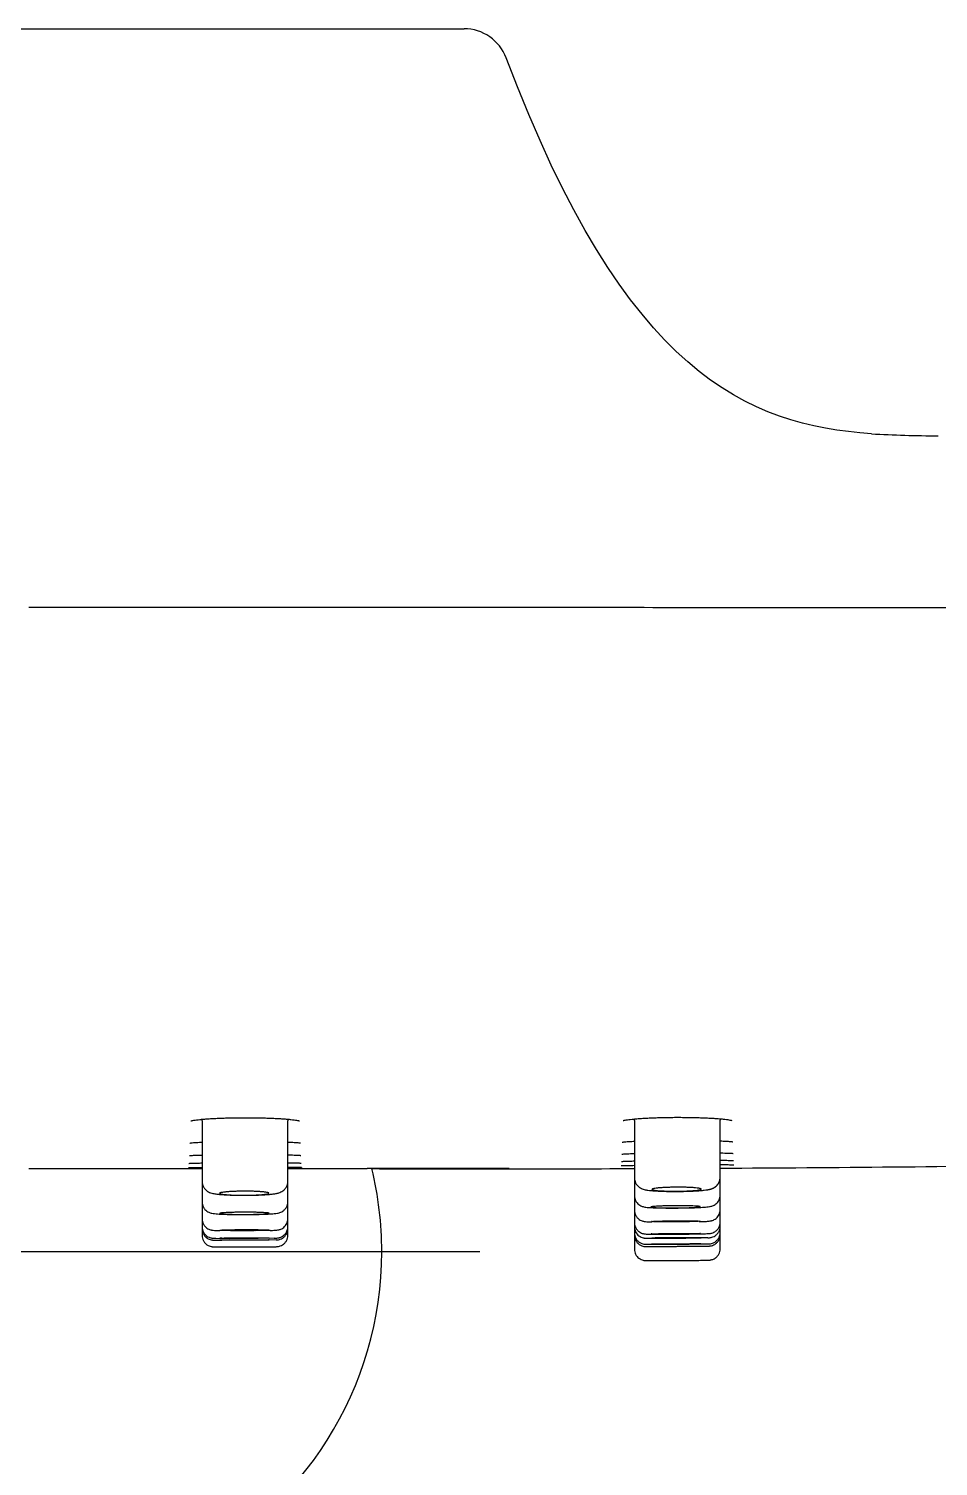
# Model space of a CAD drawing. Header units: millimetres. Extents: x 976 to 9349, y -1578 to 2211.
# Drawn here: x 2932.97 to 2937, y 1003.2 to 1009.57 of the extents above; entities that cross this region are included whole.
import ezdxf

# ---------------------------------------------------------------- set-up
doc = ezdxf.new("R2010")
doc.units = ezdxf.units.MM
doc.layers.add('Wbudowane', color=175, linetype='Continuous')

# ---------------------------------------------------------------- blocks, each defined once
blk = doc.blocks.new('Z$W@#21058')
for p, q in [((12.9952, 165.6915), (14.9252, 165.6915)), ((14.9252, 165.6915), (16.8548, 165.6915)), ((15.6935, 160.8487), (15.6935, 160.5792)), ((16.0733, 160.5797), (16.0733, 160.8487)), ((17.6104, 160.8504), (17.6104, 160.5955)), ((17.9901, 160.5971), (17.9901, 160.8508)), ((14.925, 160.6362), (15.6935, 160.6362)), ((16.0733, 160.6362), (16.4233, 160.6362)), ((16.4232, 160.6362), (16.4237, 160.6362)), ((16.4238, 160.6362), (16.425, 160.6362)), ((17.6104, 160.5955), (17.6104, 160.5168)), ((17.9901, 160.5187), (17.9901, 160.5971)), ((15.6935, 160.5792), (15.6935, 160.4886)), ((16.0733, 160.4893), (16.0733, 160.5797)), ((15.6935, 160.4886), (15.6935, 160.4134)), ((16.0733, 160.4141), (16.0733, 160.4893)), ((17.6104, 160.5168), (17.6104, 160.452)), ((17.9901, 160.4541), (17.9901, 160.5187)), ((15.6935, 160.4134), (15.6935, 160.3779)), ((16.0733, 160.3786), (16.0733, 160.4141)), ((17.6104, 160.452), (17.6104, 160.3966)), ((17.9901, 160.3988), (17.9901, 160.4541)), ((15.6935, 160.3779), (15.6935, 160.3694)), ((15.6935, 160.3694), (15.6935, 160.3694)), ((15.6935, 160.3693), (15.6935, 160.3396)), ((15.9952, 160.3619), (15.9282, 160.3609)), ((16.0733, 160.3701), (16.0733, 160.3786)), ((16.0733, 160.3403), (16.0733, 160.3701)), ((17.6104, 160.3966), (17.6104, 160.3781)), ((17.6104, 160.3781), (17.6104, 160.3508)), ((17.6104, 160.3508), (17.6104, 160.3409)), ((17.6104, 160.3409), (17.6104, 160.2787)), ((17.9901, 160.3799), (17.9901, 160.3988)), ((17.9901, 160.3529), (17.9901, 160.3799)), ((17.9901, 160.3429), (17.9901, 160.3529)), ((17.9901, 160.2805), (17.9901, 160.3429)), ((15.7458, 160.3193), (15.7766, 160.3193)), ((15.7546, 160.3272), (15.817, 160.3267)), ((16.0126, 160.3278), (15.9428, 160.327)), ((16.0213, 160.3199), (15.9564, 160.3194)), ((17.6632, 160.3279), (17.6871, 160.3282)), ((17.9362, 160.3297), (17.8931, 160.33)), ((16.925, 160.2678), (12.925, 160.2678))]:
    blk.add_line(p, q)
for centre, radius, start, end in [((16.8548, 165.4915), 0.2, 20.63795, 90), ((18.952, 168.6656), 4.7791, 266.50926, 270.05984), ((18.1948, 37.5711), 126.3176, 89.654331, 89.654394), ((15.5942, 160.8488), 0.0993, 359.99203, 3.69439), ((16.1726, 160.8487), 0.0993, 176.15939, 180.00579), ((16.1339, 160.8628), 0.0174, 236.90366, 239.61316), ((17.511, 160.8504), 0.0994, 359.99359, 3.57753), ((18.0895, 160.8508), 0.0994, 176.28162, 180.00758), ((18.051, 160.8649), 0.0175, 237.26137, 240.0002), ((14.925, 160.2678), 1.565, 166.38404, 0), ((16.9594, 349.0588), 188.4234, 269.843022, 270.197949), ((14.925, 160.2678), 1.565, 0, 13.61591), ((16.9594, 349.0588), 188.4234, 270.313427, 270.780857)]:
    blk.add_arc(centre, radius, start, end)
for centre, major_axis, ratio in [((17.7942, 160.4026), (0.1076, 0.0008), 0.025351), ((15.8811, 160.3633), (0.1093, 0.0003), 0.025456), ((17.7937, 160.3475), (0.1093, 0.0008), 0.013646), ((15.8814, 160.3281), (0.1093, 0.0003), 0.013586), ((15.8815, 160.3197), (0.1093, 0.0003), 0.006238), ((17.7953, 160.3018), (0.1093, 0.0008), 0.0017)]:
    blk.add_ellipse(centre, major_axis=major_axis, ratio=ratio)
for major_axis, ratio in [((0.1093, 0.0008), 0.006386), ((-0.1093, -0.0007), 0.007367)]:
    blk.add_ellipse((17.7965, 160.329), major_axis=major_axis, ratio=ratio, start_param=0.785351, end_param=3.926944)
blk.add_open_spline([(18.6611, 163.8953), (18.116, 163.9334), (17.5729, 164.1524), (17.042, 165.562)], degree=3)
for points, knots in [([(27.1833, 163.124), (27.1833, 163.124), (27.1831, 163.124), (27.1813, 163.1237), (27.1762, 163.1233), (27.169, 163.1226), (27.1599, 163.1219), (27.1491, 163.1212), (27.1365, 163.1203), (27.1221, 163.1194), (27.1062, 163.1184), (27.0886, 163.1174), (27.0694, 163.1161), (27.0488, 163.1148), (27.0269, 163.1135), (27.0035, 163.112), (26.9788, 163.1105), (26.9528, 163.1089), (26.9255, 163.1074), (26.8968, 163.1057), (26.8668, 163.1041), (26.8356, 163.1024), (26.8031, 163.1008), (26.7693, 163.0991), (26.7343, 163.0975), (26.6982, 163.0959), (26.6608, 163.0943), (26.6222, 163.0929), (26.5824, 163.0915), (26.5413, 163.0903), (26.4988, 163.0892), (26.4549, 163.0882), (26.4095, 163.0874), (26.3624, 163.0868), (26.3136, 163.0862), (26.2629, 163.0859), (26.2101, 163.0857), (26.1551, 163.0857), (26.0978, 163.0858), (26.038, 163.0861), (25.9754, 163.0866), (25.9098, 163.0872), (25.8408, 163.088), (25.7683, 163.0889), (25.6919, 163.0899), (25.6112, 163.0911), (25.5259, 163.0924), (25.4355, 163.0938), (25.3396, 163.0953), (25.2376, 163.0968), (25.129, 163.0984), (25.0132, 163.1001), (24.8896, 163.1017), (24.7576, 163.1034), (24.6165, 163.105), (24.4655, 163.1067), (24.3034, 163.1083), (24.1293, 163.1098), (23.9413, 163.1113), (23.7382, 163.1128), (23.5173, 163.1142), (23.277, 163.1155), (23.0133, 163.1167), (22.7237, 163.1179), (22.4035, 163.1189), (22.0497, 163.1198), (21.652, 163.1207), (21.2068, 163.1215), (20.6871, 163.1222), (20.0876, 163.1229), (19.3299, 163.1235), (18.4137, 163.1239), (16.8487, 163.1243), (15.7894, 163.1246), (14.925, 163.1246)], [0, 0, 0, 0, 0.014425, 0.061743, 0.102539, 0.136876, 0.165197, 0.189372, 0.2105, 0.229256, 0.246103, 0.261363, 0.275222, 0.28788, 0.299403, 0.310025, 0.319821, 0.328901, 0.337344, 0.345225, 0.352607, 0.359529, 0.366054, 0.372206, 0.378021, 0.38352, 0.388745, 0.393721, 0.398478, 0.403039, 0.407432, 0.411684, 0.415818, 0.419855, 0.423817, 0.427726, 0.431601, 0.435463, 0.439333, 0.443223, 0.447157, 0.451158, 0.455242, 0.459435, 0.46376, 0.468236, 0.472886, 0.477739, 0.482824, 0.488161, 0.493798, 0.499748, 0.506067, 0.512764, 0.519881, 0.527471, 0.535577, 0.544276, 0.553598, 0.563699, 0.574624, 0.586521, 0.599499, 0.613829, 0.629589, 0.647013, 0.666461, 0.688435, 0.713438, 0.7429, 0.778644, 0.823433, 0.883432, 1, 1, 1, 1]), ([(15.6429, 160.8476), (15.6429, 160.8475), (15.644, 160.848), (15.6485, 160.8492), (15.6567, 160.8508), (15.6682, 160.8525), (15.6828, 160.8542), (15.7002, 160.8558), (15.7199, 160.8573), (15.7418, 160.8587), (15.7655, 160.8598), (15.7908, 160.8608), (15.8172, 160.8615), (15.8444, 160.862), (15.8722, 160.8623), (15.9001, 160.8622), (15.9279, 160.862), (15.955, 160.8615), (15.9813, 160.8607), (16.0063, 160.8598), (16.0298, 160.8586), (16.0514, 160.8572), (16.0708, 160.8557), (16.0877, 160.8541), (16.1019, 160.8524), (16.1129, 160.8507), (16.1206, 160.8491), (16.1234, 160.8483), (16.1243, 160.848)], [0, 0, 0, 0, 0.024001, 0.056817, 0.093402, 0.131843, 0.171256, 0.210987, 0.251085, 0.29126, 0.331445, 0.371746, 0.412035, 0.452343, 0.4926, 0.532934, 0.573214, 0.613535, 0.653844, 0.694049, 0.734326, 0.774501, 0.814537, 0.85433, 0.893675, 0.932107, 0.968554, 1, 1, 1, 1]), ([(17.5598, 160.849), (17.5598, 160.849), (17.5608, 160.8495), (17.5652, 160.8506), (17.5732, 160.8522), (17.5846, 160.8539), (17.5991, 160.8555), (17.6163, 160.8572), (17.6359, 160.8587), (17.6577, 160.86), (17.6814, 160.8612), (17.7065, 160.8622), (17.7329, 160.863), (17.7602, 160.8635), (17.7879, 160.8638), (17.8158, 160.8638), (17.8436, 160.8636), (17.8708, 160.8631), (17.8971, 160.8624), (17.9222, 160.8615), (17.9458, 160.8604), (17.9674, 160.859), (17.987, 160.8576), (18.004, 160.856), (18.0184, 160.8543), (18.0295, 160.8527), (18.0375, 160.8512), (18.0405, 160.8504), (18.0414, 160.85)], [0, 0, 0, 0, 0.023077, 0.055264, 0.091746, 0.130146, 0.169538, 0.209248, 0.249332, 0.2895, 0.32968, 0.369962, 0.41025, 0.450545, 0.490789, 0.53111, 0.571377, 0.611685, 0.651992, 0.692194, 0.732461, 0.772624, 0.812657, 0.852449, 0.891862, 0.930333, 0.966965, 1, 1, 1, 1]), ([(15.639, 160.7495), (15.639, 160.7495), (15.639, 160.7496), (15.6406, 160.7499), (15.6459, 160.7506), (15.6546, 160.7515), (15.6666, 160.7523), (15.6799, 160.7531), (15.6895, 160.7536), (15.6935, 160.7538)], [0, 0, 0, 0, 0.00699, 0.139904, 0.307031, 0.489457, 0.678062, 0.869239, 1, 1, 1, 1]), ([(16.0733, 160.7542), (16.0783, 160.754), (16.0887, 160.7536), (16.1025, 160.7528), (16.1142, 160.7519), (16.1228, 160.7511), (16.1262, 160.7506), (16.1275, 160.7504)], [0, 0, 0, 0, 0.1803491, 0.3976369, 0.6115071, 0.8191788, 1, 1, 1, 1]), ([(16.1275, 160.7504), (16.1276, 160.7504), (16.1277, 160.7504), (16.1279, 160.7503), (16.1281, 160.7503), (16.1283, 160.7503), (16.1285, 160.7502), (16.1286, 160.7502), (16.1288, 160.7502), (16.1289, 160.7501), (16.1289, 160.7501), (16.129, 160.7501), (16.1291, 160.7501), (16.1291, 160.7501), (16.1291, 160.7501), (16.1291, 160.7501)], [0, 0, 0, 0, 0.058942, 0.148225, 0.236038, 0.322141, 0.406462, 0.488935, 0.569495, 0.648083, 0.724651, 0.799154, 0.871559, 0.941845, 1, 1, 1, 1]), ([(17.5558, 160.7536), (17.5558, 160.7536), (17.5559, 160.7536), (17.5574, 160.7539), (17.5626, 160.7546), (17.5713, 160.7555), (17.5832, 160.7563), (17.5966, 160.7571), (17.6062, 160.7576), (17.6104, 160.7578)], [0, 0, 0, 0, 0.0042478, 0.136892, 0.3039807, 0.4863131, 0.6747588, 0.8658183, 1, 1, 1, 1]), ([(17.9901, 160.7592), (17.9951, 160.7591), (18.0054, 160.7586), (18.0193, 160.7579), (18.0311, 160.7572), (18.0399, 160.7564), (18.0434, 160.7559), (18.0447, 160.7557)], [0, 0, 0, 0, 0.17699, 0.393787, 0.607328, 0.815028, 1, 1, 1, 1]), ([(18.0447, 160.7557), (18.0448, 160.7557), (18.0449, 160.7557), (18.0451, 160.7557), (18.0454, 160.7556), (18.0456, 160.7556), (18.0457, 160.7556), (18.0459, 160.7555), (18.046, 160.7555), (18.0461, 160.7555), (18.0462, 160.7555), (18.0463, 160.7554), (18.0463, 160.7554), (18.0464, 160.7554), (18.0464, 160.7554), (18.0464, 160.7554), (18.0464, 160.7554)], [0, 0, 0, 0, 0.057603, 0.14551, 0.231987, 0.316796, 0.399862, 0.481114, 0.560486, 0.637915, 0.713345, 0.786731, 0.858034, 0.927228, 0.994295, 1, 1, 1, 1]), ([(15.6354, 160.6595), (15.6354, 160.6595), (15.6359, 160.6595), (15.6385, 160.6598), (15.6448, 160.6601), (15.6544, 160.6605), (15.6669, 160.6608), (15.6803, 160.6611), (15.6897, 160.6613), (15.6935, 160.6614)], [0, 0, 0, 0, 0.043001, 0.187098, 0.355449, 0.530644, 0.7082, 0.886582, 1, 1, 1, 1]), ([(15.637, 160.6939), (15.637, 160.6939), (15.638, 160.6941), (15.6422, 160.6945), (15.6501, 160.6951), (15.6614, 160.6956), (15.6757, 160.6962), (15.6872, 160.6966), (15.6934, 160.6967), (15.6935, 160.6967)], [0, 0, 0, 0, 0.095468, 0.256661, 0.435227, 0.620241, 0.807588, 0.995447, 1, 1, 1, 1]), ([(16.0733, 160.6975), (16.0777, 160.6974), (16.0878, 160.6971), (16.1017, 160.6967), (16.1141, 160.6961), (16.1234, 160.6956), (16.1272, 160.6953), (16.1288, 160.6951)], [0, 0, 0, 0, 0.1581256, 0.3778124, 0.5950251, 0.808519, 1, 1, 1, 1]), ([(16.0733, 160.6623), (16.0781, 160.6622), (16.0884, 160.6621), (16.1025, 160.6618), (16.1147, 160.6616), (16.1241, 160.6612), (16.128, 160.6611), (16.1297, 160.661)], [0, 0, 0, 0, 0.170863, 0.385365, 0.598149, 0.808799, 1, 1, 1, 1]), ([(16.1288, 160.6951), (16.1289, 160.6951), (16.129, 160.6951), (16.1293, 160.6951), (16.1296, 160.6951), (16.1298, 160.695), (16.13, 160.695), (16.1302, 160.695), (16.1304, 160.6949), (16.1306, 160.6949), (16.1307, 160.6949), (16.1308, 160.6949), (16.1309, 160.6949), (16.131, 160.6949), (16.1311, 160.6949), (16.1311, 160.6949), (16.1311, 160.6948), (16.1311, 160.6948), (16.1311, 160.6948)], [0, 0, 0, 0, 0.048023, 0.125774, 0.202449, 0.277836, 0.351848, 0.424396, 0.495392, 0.564745, 0.63237, 0.698185, 0.762114, 0.82409, 0.884059, 0.941978, 0.997818, 1, 1, 1, 1]), ([(16.1297, 160.661), (16.1298, 160.6609), (16.1299, 160.6609), (16.1302, 160.6609), (16.1305, 160.6609), (16.1308, 160.6609), (16.1311, 160.6609), (16.1314, 160.6608), (16.1316, 160.6608), (16.1318, 160.6608), (16.132, 160.6608), (16.1322, 160.6608), (16.1323, 160.6608), (16.1324, 160.6608), (16.1325, 160.6607), (16.1326, 160.6607), (16.1326, 160.6607), (16.1326, 160.6607), (16.1327, 160.6607), (16.1327, 160.6607)], [0, 0, 0, 0, 0.0405834, 0.1100184, 0.1787224, 0.2465318, 0.3133648, 0.379132, 0.4437366, 0.5070754, 0.5690396, 0.6295171, 0.6883948, 0.7455615, 0.8009117, 0.8543494, 0.9057915, 0.9551718, 1, 1, 1, 1]), ([(17.5524, 160.6682), (17.5524, 160.6682), (17.5528, 160.6682), (17.5552, 160.6684), (17.5614, 160.6688), (17.5709, 160.6692), (17.5833, 160.6696), (17.5968, 160.6699), (17.6064, 160.6702), (17.6104, 160.6703)], [0, 0, 0, 0, 0.036989, 0.179963, 0.348392, 0.52391, 0.7018, 0.880553, 1, 1, 1, 1]), ([(17.5539, 160.7006), (17.5539, 160.7006), (17.5548, 160.7007), (17.5588, 160.7011), (17.5667, 160.7017), (17.5779, 160.7023), (17.592, 160.7029), (17.6036, 160.7033), (17.61, 160.7035), (17.6104, 160.7035)], [0, 0, 0, 0, 0.090748, 0.250992, 0.42943, 0.614192, 0.801261, 0.988885, 1, 1, 1, 1]), ([(17.9901, 160.7058), (17.9944, 160.7058), (18.0043, 160.7056), (18.0183, 160.7052), (18.0308, 160.7048), (18.0404, 160.7043), (18.0444, 160.7041), (18.0461, 160.7039)], [0, 0, 0, 0, 0.150978, 0.369953, 0.586709, 0.800162, 1, 1, 1, 1]), ([(17.9901, 160.6734), (17.995, 160.6733), (18.0055, 160.6733), (18.0196, 160.6731), (18.0319, 160.6729), (18.0412, 160.6727), (18.0452, 160.6725), (18.0469, 160.6725)], [0, 0, 0, 0, 0.172284, 0.386537, 0.599145, 0.80979, 1, 1, 1, 1]), ([(18.0461, 160.7039), (18.0461, 160.7039), (18.0463, 160.7039), (18.0466, 160.7039), (18.0468, 160.7038), (18.0471, 160.7038), (18.0473, 160.7038), (18.0475, 160.7038), (18.0477, 160.7037), (18.0479, 160.7037), (18.048, 160.7037), (18.0482, 160.7037), (18.0483, 160.7037), (18.0483, 160.7037), (18.0484, 160.7036), (18.0484, 160.7036), (18.0484, 160.7036), (18.0484, 160.7036), (18.0484, 160.7036)], [0, 0, 0, 0, 0.0467492, 0.1231415, 0.198513, 0.2726564, 0.3454843, 0.4169066, 0.4868309, 0.5551644, 0.6218157, 0.686697, 0.7497263, 0.81083, 0.8699453, 0.927022, 0.9820246, 1, 1, 1, 1]), ([(18.0469, 160.6725), (18.047, 160.6725), (18.0472, 160.6724), (18.0475, 160.6724), (18.0478, 160.6724), (18.0481, 160.6724), (18.0484, 160.6724), (18.0486, 160.6724), (18.0489, 160.6723), (18.0491, 160.6723), (18.0493, 160.6723), (18.0494, 160.6723), (18.0496, 160.6723), (18.0497, 160.6723), (18.0498, 160.6723), (18.0499, 160.6723), (18.0499, 160.6723), (18.05, 160.6723), (18.05, 160.6723), (18.05, 160.6723), (18.05, 160.6723)], [0, 0, 0, 0, 0.039766, 0.108257, 0.176058, 0.243015, 0.309045, 0.374062, 0.437969, 0.500662, 0.562032, 0.621961, 0.680335, 0.737034, 0.791947, 0.844968, 0.896008, 0.944989, 0.991857, 1, 1, 1, 1]), ([(15.6338, 160.6408), (15.6338, 160.6408), (15.634, 160.6409), (15.6359, 160.641), (15.6415, 160.6411), (15.6504, 160.6413), (15.6624, 160.6415), (15.6768, 160.6416), (15.6879, 160.6417), (15.6935, 160.6418)], [0, 0, 0, 0, 0.016373, 0.153705, 0.319977, 0.491448, 0.664647, 0.838467, 1, 1, 1, 1]), ([(16.0733, 160.6427), (16.0777, 160.6427), (16.0877, 160.6426), (16.1018, 160.6425), (16.1145, 160.6424), (16.1243, 160.6423), (16.1285, 160.6422), (16.1304, 160.6422)], [0, 0, 0, 0, 0.153779, 0.370684, 0.586431, 0.801413, 1, 1, 1, 1]), ([(16.1304, 160.6422), (16.1305, 160.6421), (16.1307, 160.6421), (16.131, 160.6421), (16.1314, 160.6421), (16.1317, 160.6421), (16.132, 160.6421), (16.1323, 160.6421), (16.1326, 160.6421), (16.1329, 160.6421), (16.1331, 160.6421), (16.1333, 160.6421), (16.1335, 160.642), (16.1337, 160.642), (16.1338, 160.642), (16.1339, 160.642), (16.134, 160.642), (16.1341, 160.642), (16.1342, 160.642), (16.1342, 160.642), (16.1342, 160.642), (16.1342, 160.642), (16.1342, 160.642)], [0, 0, 0, 0, 0.0337514, 0.0946399, 0.1551425, 0.2151731, 0.2746783, 0.3335957, 0.3918518, 0.4493606, 0.5060231, 0.5617254, 0.6163392, 0.6697216, 0.7217171, 0.7721609, 0.8208841, 0.8677208, 0.9125169, 0.9507401, 0.9869781, 1, 1, 1, 1]), ([(17.0544, 160.637), (16.9608, 160.6368), (16.8696, 160.6366), (16.6573, 160.6362), (16.5386, 160.6362), (16.425, 160.6362)], [0, 0, 0, 0, 0.417271, 0.417271, 1, 1, 1, 1]), ([(17.5512, 160.6495), (17.5512, 160.6495), (17.5515, 160.6496), (17.5534, 160.6497), (17.5592, 160.6499), (17.5682, 160.6502), (17.5803, 160.6504), (17.5944, 160.6507), (17.6051, 160.6509), (17.6104, 160.651)], [0, 0, 0, 0, 0.020126, 0.158688, 0.325593, 0.498368, 0.672937, 0.848208, 1, 1, 1, 1]), ([(17.6104, 160.5955), (17.6104, 160.5913), (17.6113, 160.5842), (17.6152, 160.5727), (17.6214, 160.5633), (17.6291, 160.5555), (17.6373, 160.5501), (17.646, 160.5461), (17.6564, 160.543), (17.6681, 160.5409), (17.6832, 160.5391), (17.6987, 160.5378), (17.7153, 160.5368), (17.7332, 160.536), (17.7521, 160.5355), (17.7718, 160.5352), (17.792, 160.5351), (17.8124, 160.5352), (17.8325, 160.5356), (17.8521, 160.5361), (17.8708, 160.5369), (17.8885, 160.5379), (17.9047, 160.5391), (17.9204, 160.5407), (17.9286, 160.5418), (17.9334, 160.5426)], [0, 0, 0, 0, 0.027353, 0.055113, 0.082676, 0.109486, 0.135275, 0.162729, 0.199635, 0.268336, 0.323079, 0.373284, 0.421875, 0.469499, 0.516635, 0.563558, 0.610241, 0.656976, 0.703708, 0.750605, 0.797804, 0.84545, 0.893999, 0.944408, 1, 1, 1, 1]), ([(17.9334, 160.5426), (17.9336, 160.5426), (17.9342, 160.5427), (17.9352, 160.5429), (17.9365, 160.5431), (17.9378, 160.5434), (17.9392, 160.5437), (17.9406, 160.5439), (17.942, 160.5442), (17.9434, 160.5446), (17.9446, 160.5448), (17.9457, 160.5451), (17.9467, 160.5454), (17.9477, 160.5456), (17.9485, 160.5459), (17.9493, 160.5461), (17.9501, 160.5463), (17.9508, 160.5466), (17.9515, 160.5468), (17.9522, 160.547), (17.9529, 160.5473), (17.9536, 160.5475), (17.9544, 160.5478), (17.9551, 160.5481), (17.9558, 160.5483), (17.9565, 160.5486), (17.9571, 160.5489), (17.9578, 160.5492), (17.9585, 160.5495), (17.9591, 160.5498), (17.9597, 160.55), (17.9603, 160.5503), (17.9609, 160.5506), (17.9616, 160.551), (17.9622, 160.5513), (17.9629, 160.5517), (17.9635, 160.5521), (17.9642, 160.5525), (17.9649, 160.5528), (17.9655, 160.5532), (17.9662, 160.5537), (17.9668, 160.5541), (17.9675, 160.5545), (17.9681, 160.555), (17.9688, 160.5555), (17.9695, 160.556), (17.9701, 160.5565), (17.9708, 160.557), (17.9714, 160.5575), (17.9721, 160.5581), (17.9727, 160.5586), (17.9733, 160.5592), (17.974, 160.5598), (17.9746, 160.5604), (17.9753, 160.561), (17.9759, 160.5617), (17.9765, 160.5623), (17.9771, 160.563), (17.9777, 160.5637), (17.9783, 160.5644), (17.9789, 160.5651), (17.9795, 160.5658), (17.98, 160.5666), (17.9806, 160.5673), (17.9811, 160.5681), (17.9817, 160.5689), (17.9822, 160.5697), (17.9827, 160.5705), (17.9832, 160.5713), (17.9836, 160.5722), (17.9841, 160.573), (17.9846, 160.5739), (17.985, 160.5747), (17.9854, 160.5756), (17.9858, 160.5765), (17.9862, 160.5774), (17.9865, 160.5783), (17.9869, 160.5792), (17.9872, 160.5801), (17.9875, 160.581), (17.9878, 160.5819), (17.9881, 160.5828), (17.9884, 160.5838), (17.9886, 160.5847), (17.9888, 160.5856), (17.989, 160.5866), (17.9892, 160.5875), (17.9894, 160.5885), (17.9896, 160.5894), (17.9897, 160.5904), (17.9898, 160.5913), (17.9899, 160.5923), (17.99, 160.5932), (17.9901, 160.5942), (17.9901, 160.5952), (17.9901, 160.5961), (17.9901, 160.5968), (17.9901, 160.5971), (17.9901, 160.5971)], [0, 0, 0, 0, 0.00802, 0.028739, 0.049923, 0.072005, 0.095177, 0.119623, 0.145322, 0.168325, 0.189231, 0.208214, 0.225598, 0.241668, 0.256654, 0.269102, 0.280698, 0.292756, 0.304382, 0.315532, 0.326266, 0.33777, 0.348862, 0.359574, 0.369955, 0.380045, 0.38988, 0.399493, 0.40891, 0.418157, 0.425461, 0.432795, 0.441886, 0.45086, 0.45971, 0.468453, 0.477108, 0.485688, 0.494209, 0.502683, 0.511122, 0.519536, 0.527934, 0.536326, 0.544719, 0.553116, 0.561524, 0.569949, 0.578393, 0.586861, 0.595355, 0.603877, 0.612428, 0.621008, 0.629617, 0.638254, 0.646919, 0.655609, 0.664164, 0.672951, 0.681761, 0.690589, 0.699433, 0.708289, 0.717155, 0.726031, 0.734912, 0.743798, 0.752687, 0.761578, 0.770469, 0.779359, 0.788246, 0.797131, 0.806013, 0.81489, 0.823762, 0.832629, 0.84149, 0.850346, 0.859195, 0.868037, 0.876873, 0.885702, 0.894525, 0.903341, 0.91215, 0.920952, 0.929748, 0.938537, 0.94732, 0.956096, 0.964865, 0.973629, 0.982386, 0.991137, 0.999882, 1, 1, 1, 1]), ([(17.9901, 160.654), (17.9946, 160.654), (18.0048, 160.654), (18.0189, 160.6539), (18.0315, 160.6538), (18.0413, 160.6537), (18.0454, 160.6536), (18.0473, 160.6535)], [0, 0, 0, 0, 0.157649, 0.373346, 0.587718, 0.800962, 1, 1, 1, 1]), ([(18.0473, 160.6535), (18.0474, 160.6535), (18.0476, 160.6535), (18.0479, 160.6535), (18.0482, 160.6535), (18.0486, 160.6535), (18.0489, 160.6535), (18.0492, 160.6535), (18.0494, 160.6535), (18.0497, 160.6535), (18.0499, 160.6534), (18.0501, 160.6534), (18.0502, 160.6534), (18.0504, 160.6534), (18.0505, 160.6534), (18.0506, 160.6534), (18.0507, 160.6534), (18.0508, 160.6534), (18.0508, 160.6534), (18.0508, 160.6534), (18.0508, 160.6534), (18.0508, 160.6534)], [0, 0, 0, 0, 0.0359663, 0.0997882, 0.1631147, 0.2258319, 0.2878741, 0.3491661, 0.4096219, 0.4691443, 0.5276246, 0.5849428, 0.6409685, 0.6955634, 0.7485838, 0.7998857, 0.8493298, 0.8967886, 0.9421522, 0.9809384, 1, 1, 1, 1]), ([(15.6935, 160.5792), (15.6935, 160.5748), (15.6945, 160.5674), (15.6987, 160.5556), (15.7054, 160.5458), (15.7136, 160.538), (15.7225, 160.5326), (15.7321, 160.5286), (15.7432, 160.5257), (15.7567, 160.5236), (15.7734, 160.5218), (15.7903, 160.5205), (15.8086, 160.5195), (15.8282, 160.5187), (15.8488, 160.5182), (15.8701, 160.518), (15.8916, 160.518), (15.9129, 160.5183), (15.9337, 160.5188), (15.9536, 160.5195), (15.9723, 160.5205), (15.9895, 160.5218), (16.0057, 160.5234), (16.0203, 160.5256), (16.0316, 160.5281), (16.0424, 160.5321), (16.0518, 160.5374), (16.0605, 160.5452), (16.0677, 160.5552), (16.0723, 160.5674), (16.0733, 160.5751), (16.0733, 160.5797)], [0, 0, 0, 0, 0.022159, 0.045258, 0.068416, 0.090871, 0.112683, 0.136812, 0.175445, 0.231886, 0.275761, 0.316899, 0.357128, 0.396919, 0.43632, 0.475637, 0.51487, 0.554089, 0.593482, 0.633119, 0.673165, 0.714073, 0.756833, 0.805436, 0.855133, 0.882612, 0.905497, 0.92876, 0.952761, 0.976757, 1, 1, 1, 1]), ([(15.989, 160.5282), (15.9897, 160.5276), (15.9898, 160.527), (15.9888, 160.5261), (15.9883, 160.5259), (15.987, 160.5253), (15.9861, 160.525), (15.9831, 160.5241), (15.9804, 160.5236), (15.9754, 160.5228), (15.9736, 160.5226), (15.9697, 160.5221), (15.9676, 160.5218), (15.9608, 160.5211), (15.9559, 160.5207), (15.9476, 160.5202), (15.9447, 160.52), (15.9388, 160.5196), (15.9327, 160.5193), (15.9263, 160.5191), (15.9197, 160.5188), (15.9163, 160.5187), (15.9059, 160.5184), (15.899, 160.5183), (15.8883, 160.5182), (15.8847, 160.5182), (15.8775, 160.5182), (15.8739, 160.5182), (15.8632, 160.5182), (15.8562, 160.5183), (15.8459, 160.5185), (15.8424, 160.5186), (15.8358, 160.5188), (15.8325, 160.5189), (15.8231, 160.5193), (15.8171, 160.5196), (15.8059, 160.5203), (15.8008, 160.5207), (15.7939, 160.5214), (15.7918, 160.5216), (15.7878, 160.5221), (15.7859, 160.5223), (15.7807, 160.5231), (15.778, 160.5236), (15.7737, 160.5247), (15.7722, 160.5253), (15.7707, 160.5265), (15.7707, 160.5271), (15.7716, 160.5279), (15.7721, 160.5282), (15.7735, 160.5288), (15.7752, 160.5294), (15.7775, 160.53), (15.7802, 160.5305), (15.7817, 160.5308), (15.7867, 160.5316), (15.7906, 160.5321), (15.7973, 160.5328), (15.7997, 160.5331), (15.8047, 160.5335), (15.8074, 160.5337), (15.8156, 160.5343), (15.8215, 160.5347), (15.8309, 160.5351), (15.8342, 160.5353), (15.8408, 160.5355), (15.8441, 160.5356), (15.8544, 160.5359), (15.8614, 160.5361), (15.8721, 160.5362), (15.8757, 160.5362), (15.8829, 160.5362), (15.89, 160.5362), (15.8971, 160.5361), (15.9041, 160.536), (15.9077, 160.536), (15.918, 160.5357), (15.9246, 160.5355), (15.9373, 160.535), (15.9434, 160.5346), (15.9545, 160.5339), (15.9596, 160.5335), (15.9665, 160.5328), (15.9687, 160.5326), (15.9727, 160.5321), (15.9745, 160.5318), (15.9796, 160.531), (15.9824, 160.5305), (15.9867, 160.5294), (15.9882, 160.5288), (15.989, 160.5282)], [0, 0, 0, 0, 0.03125, 0.03125, 0.046875, 0.046875, 0.0625, 0.0625, 0.09375, 0.09375, 0.109375, 0.109375, 0.125, 0.125, 0.15625, 0.15625, 0.171875, 0.171875, 0.1875, 0.203125, 0.203125, 0.21875, 0.21875, 0.25, 0.25, 0.265625, 0.265625, 0.28125, 0.28125, 0.3125, 0.3125, 0.328125, 0.328125, 0.34375, 0.34375, 0.375, 0.375, 0.40625, 0.40625, 0.421875, 0.421875, 0.4375, 0.4375, 0.46875, 0.46875, 0.5, 0.5, 0.53125, 0.53125, 0.546875, 0.546875, 0.5625, 0.578125, 0.578125, 0.59375, 0.59375, 0.625, 0.625, 0.640625, 0.640625, 0.65625, 0.65625, 0.6875, 0.6875, 0.703125, 0.703125, 0.71875, 0.71875, 0.75, 0.75, 0.765625, 0.765625, 0.78125, 0.796875, 0.796875, 0.8125, 0.8125, 0.84375, 0.84375, 0.875, 0.875, 0.90625, 0.90625, 0.921875, 0.921875, 0.9375, 0.9375, 0.96875, 0.96875, 1, 1, 1, 1]), ([(17.6878, 160.5443), (17.6878, 160.5449), (17.6885, 160.5454), (17.6906, 160.5463), (17.6914, 160.5466), (17.6935, 160.5472), (17.6947, 160.5475), (17.6988, 160.5483), (17.7022, 160.5488), (17.7081, 160.5496), (17.7102, 160.5499), (17.7148, 160.5504), (17.7172, 160.5506), (17.7248, 160.5513), (17.7303, 160.5517), (17.7392, 160.5522), (17.7423, 160.5524), (17.7486, 160.5527), (17.7551, 160.553), (17.7618, 160.5532), (17.7686, 160.5534), (17.7722, 160.5535), (17.7828, 160.5538), (17.7899, 160.5539), (17.8006, 160.5539), (17.8042, 160.5539), (17.8113, 160.5539), (17.8149, 160.5539), (17.8255, 160.5538), (17.8323, 160.5536), (17.8422, 160.5533), (17.8455, 160.5532), (17.8518, 160.553), (17.8549, 160.5528), (17.8638, 160.5524), (17.8693, 160.552), (17.8795, 160.5513), (17.8841, 160.5508), (17.89, 160.5501), (17.8918, 160.5499), (17.8952, 160.5494), (17.8968, 160.5491), (17.9009, 160.5483), (17.9029, 160.5478), (17.9057, 160.5467), (17.9065, 160.5461), (17.9065, 160.5449), (17.9058, 160.5444), (17.9037, 160.5435), (17.9028, 160.5432), (17.9008, 160.5427), (17.8984, 160.5421), (17.8953, 160.5416), (17.892, 160.541), (17.8901, 160.5408), (17.8841, 160.54), (17.8796, 160.5396), (17.8721, 160.5389), (17.8694, 160.5387), (17.8639, 160.5383), (17.861, 160.5382), (17.8521, 160.5376), (17.8458, 160.5373), (17.8359, 160.5369), (17.8325, 160.5368), (17.8256, 160.5366), (17.8221, 160.5365), (17.8116, 160.5363), (17.8045, 160.5362), (17.7937, 160.5361), (17.7901, 160.5361), (17.7829, 160.5361), (17.7759, 160.5362), (17.7689, 160.5363), (17.7621, 160.5364), (17.7587, 160.5365), (17.7487, 160.5367), (17.7424, 160.537), (17.7305, 160.5375), (17.7249, 160.5379), (17.7148, 160.5386), (17.7102, 160.539), (17.7043, 160.5397), (17.7024, 160.5399), (17.699, 160.5404), (17.6975, 160.5407), (17.6934, 160.5414), (17.6913, 160.542), (17.6885, 160.5431), (17.6878, 160.5437), (17.6878, 160.5443)], [0, 0, 0, 0, 0.03125, 0.03125, 0.046875, 0.046875, 0.0625, 0.0625, 0.09375, 0.09375, 0.109375, 0.109375, 0.125, 0.125, 0.15625, 0.15625, 0.171875, 0.171875, 0.1875, 0.203125, 0.203125, 0.21875, 0.21875, 0.25, 0.25, 0.265625, 0.265625, 0.28125, 0.28125, 0.3125, 0.3125, 0.328125, 0.328125, 0.34375, 0.34375, 0.375, 0.375, 0.40625, 0.40625, 0.421875, 0.421875, 0.4375, 0.4375, 0.46875, 0.46875, 0.5, 0.5, 0.53125, 0.53125, 0.546875, 0.546875, 0.5625, 0.578125, 0.578125, 0.59375, 0.59375, 0.625, 0.625, 0.640625, 0.640625, 0.65625, 0.65625, 0.6875, 0.6875, 0.703125, 0.703125, 0.71875, 0.71875, 0.75, 0.75, 0.765625, 0.765625, 0.78125, 0.796875, 0.796875, 0.8125, 0.8125, 0.84375, 0.84375, 0.875, 0.875, 0.90625, 0.90625, 0.921875, 0.921875, 0.9375, 0.9375, 0.96875, 0.96875, 1, 1, 1, 1]), ([(15.6935, 160.4886), (15.6935, 160.4842), (15.6945, 160.4768), (15.6988, 160.465), (15.7057, 160.4553), (15.714, 160.4476), (15.7226, 160.4427), (15.7307, 160.4396), (15.7393, 160.4377), (15.7482, 160.4365), (15.7611, 160.4354), (15.7757, 160.4346), (15.7918, 160.4339), (15.8095, 160.4334), (15.8286, 160.433), (15.8488, 160.4328), (15.8697, 160.4327), (15.8909, 160.4327), (15.912, 160.4329), (15.9324, 160.4332), (15.9519, 160.4336), (15.9701, 160.4342), (15.9866, 160.4349), (16.0014, 160.4357), (16.0154, 160.4368), (16.0252, 160.4379), (16.034, 160.4397), (16.0424, 160.4425), (16.0515, 160.4473), (16.0604, 160.455), (16.0677, 160.465), (16.0723, 160.4772), (16.0733, 160.4848), (16.0733, 160.4893)], [0, 0, 0, 0, 0.021894, 0.044335, 0.066327, 0.087626, 0.106836, 0.12482, 0.147328, 0.195563, 0.241705, 0.282333, 0.3217, 0.360381, 0.398833, 0.437105, 0.475311, 0.513475, 0.551616, 0.589886, 0.628251, 0.666843, 0.705843, 0.745762, 0.787966, 0.842227, 0.869941, 0.889443, 0.909125, 0.93141, 0.954577, 0.977636, 1, 1, 1, 1]), ([(17.6104, 160.5168), (17.6104, 160.5127), (17.6113, 160.5056), (17.6151, 160.4942), (17.6215, 160.4846), (17.6293, 160.4769), (17.6377, 160.4717), (17.6455, 160.4684), (17.6535, 160.4663), (17.6617, 160.4651), (17.6726, 160.464), (17.6863, 160.4632), (17.701, 160.4626), (17.7172, 160.4621), (17.7349, 160.4618), (17.7537, 160.4615), (17.7734, 160.4615), (17.7936, 160.4615), (17.814, 160.4617), (17.8341, 160.462), (17.8536, 160.4624), (17.872, 160.4629), (17.8893, 160.4635), (17.9048, 160.4642), (17.9193, 160.4651), (17.9266, 160.4657), (17.9307, 160.4661)], [0, 0, 0, 0, 0.025902, 0.053265, 0.080297, 0.106392, 0.130393, 0.152132, 0.176557, 0.222492, 0.285638, 0.336244, 0.384696, 0.43219, 0.479162, 0.525876, 0.572497, 0.618958, 0.665486, 0.711975, 0.758602, 0.805385, 0.852412, 0.900033, 0.948717, 1, 1, 1, 1]), ([(17.9016, 160.468), (17.9023, 160.4677), (17.9024, 160.4674), (17.9014, 160.4669), (17.9009, 160.4668), (17.8996, 160.4664), (17.8987, 160.4663), (17.8957, 160.4658), (17.893, 160.4655), (17.888, 160.465), (17.8862, 160.4649), (17.8822, 160.4646), (17.8801, 160.4644), (17.8734, 160.464), (17.8684, 160.4638), (17.8601, 160.4634), (17.8572, 160.4633), (17.8513, 160.4631), (17.8452, 160.4629), (17.8388, 160.4627), (17.8322, 160.4625), (17.8288, 160.4624), (17.8185, 160.4622), (17.8115, 160.4621), (17.8009, 160.462), (17.7973, 160.4619), (17.7901, 160.4619), (17.7865, 160.4619), (17.7758, 160.4618), (17.7688, 160.4618), (17.7585, 160.4619), (17.7551, 160.4619), (17.7484, 160.462), (17.7452, 160.462), (17.7357, 160.4622), (17.7297, 160.4623), (17.7185, 160.4626), (17.7134, 160.4628), (17.7066, 160.4631), (17.7044, 160.4632), (17.7004, 160.4635), (17.6985, 160.4636), (17.6934, 160.464), (17.6906, 160.4642), (17.6863, 160.4648), (17.6849, 160.4651), (17.6834, 160.4658), (17.6833, 160.4661), (17.6843, 160.4666), (17.6848, 160.4667), (17.6861, 160.4671), (17.6878, 160.4674), (17.6902, 160.4677), (17.6928, 160.468), (17.6943, 160.4682), (17.6994, 160.4687), (17.7033, 160.469), (17.71, 160.4694), (17.7124, 160.4695), (17.7174, 160.4698), (17.7201, 160.4699), (17.7283, 160.4703), (17.7342, 160.4705), (17.7436, 160.4708), (17.7469, 160.4709), (17.7535, 160.4711), (17.7569, 160.4712), (17.7671, 160.4714), (17.7741, 160.4715), (17.7848, 160.4716), (17.7884, 160.4717), (17.7956, 160.4717), (17.8027, 160.4718), (17.8098, 160.4718), (17.8168, 160.4717), (17.8203, 160.4717), (17.8307, 160.4717), (17.8373, 160.4716), (17.8499, 160.4714), (17.856, 160.4712), (17.8671, 160.4709), (17.8722, 160.4707), (17.8791, 160.4704), (17.8813, 160.4703), (17.8853, 160.47), (17.8872, 160.4699), (17.8923, 160.4695), (17.8951, 160.4692), (17.8994, 160.4686), (17.9008, 160.4683), (17.9016, 160.468)], [0, 0, 0, 0, 0.03125, 0.03125, 0.046875, 0.046875, 0.0625, 0.0625, 0.09375, 0.09375, 0.109375, 0.109375, 0.125, 0.125, 0.15625, 0.15625, 0.171875, 0.171875, 0.1875, 0.203125, 0.203125, 0.21875, 0.21875, 0.25, 0.25, 0.265625, 0.265625, 0.28125, 0.28125, 0.3125, 0.3125, 0.328125, 0.328125, 0.34375, 0.34375, 0.375, 0.375, 0.40625, 0.40625, 0.421875, 0.421875, 0.4375, 0.4375, 0.46875, 0.46875, 0.5, 0.5, 0.53125, 0.53125, 0.546875, 0.546875, 0.5625, 0.578125, 0.578125, 0.59375, 0.59375, 0.625, 0.625, 0.640625, 0.640625, 0.65625, 0.65625, 0.6875, 0.6875, 0.703125, 0.703125, 0.71875, 0.71875, 0.75, 0.75, 0.765625, 0.765625, 0.78125, 0.796875, 0.796875, 0.8125, 0.8125, 0.84375, 0.84375, 0.875, 0.875, 0.90625, 0.90625, 0.921875, 0.921875, 0.9375, 0.9375, 0.96875, 0.96875, 1, 1, 1, 1]), ([(17.9307, 160.4661), (17.9356, 160.4666), (17.9411, 160.4673), (17.9494, 160.4688), (17.9564, 160.4709), (17.9641, 160.4743), (17.9722, 160.4797), (17.9798, 160.4876), (17.9858, 160.497), (17.9893, 160.508), (17.9902, 160.5148), (17.9901, 160.5187)], [0, 0, 0, 0, 0.227184, 0.361727, 0.446243, 0.526461, 0.614816, 0.711678, 0.81008, 0.907837, 1, 1, 1, 1]), ([(15.6935, 160.4134), (15.6935, 160.4091), (15.6945, 160.4018), (15.6987, 160.39), (15.7056, 160.3802), (15.7141, 160.3724), (15.7228, 160.3675), (15.7307, 160.3648), (15.7376, 160.3634), (15.7441, 160.3626), (15.7528, 160.362), (15.7635, 160.3616), (15.7703, 160.3614), (15.7725, 160.3613)], [0, 0, 0, 0, 0.076762, 0.156566, 0.235407, 0.31218, 0.380936, 0.437177, 0.494375, 0.598928, 0.783954, 0.930862, 1, 1, 1, 1]), ([(15.7717, 160.4377), (15.7717, 160.438), (15.7724, 160.4383), (15.7745, 160.4388), (15.7754, 160.439), (15.7774, 160.4393), (15.7787, 160.4395), (15.7828, 160.4399), (15.7861, 160.4402), (15.7921, 160.4406), (15.7942, 160.4408), (15.7988, 160.441), (15.8012, 160.4412), (15.8087, 160.4415), (15.8142, 160.4418), (15.8232, 160.4421), (15.8263, 160.4422), (15.8326, 160.4423), (15.8391, 160.4425), (15.8458, 160.4426), (15.8526, 160.4427), (15.8561, 160.4428), (15.8667, 160.4429), (15.8738, 160.4429), (15.8845, 160.443), (15.8881, 160.443), (15.8953, 160.4429), (15.8988, 160.4429), (15.9094, 160.4429), (15.9162, 160.4428), (15.9261, 160.4426), (15.9294, 160.4425), (15.9357, 160.4424), (15.9388, 160.4423), (15.9477, 160.4421), (15.9532, 160.4419), (15.9634, 160.4414), (15.968, 160.4412), (15.9739, 160.4408), (15.9758, 160.4406), (15.9791, 160.4404), (15.9807, 160.4402), (15.9848, 160.4398), (15.9869, 160.4395), (15.9897, 160.4388), (15.9904, 160.4385), (15.9904, 160.4379), (15.9897, 160.4376), (15.9876, 160.4371), (15.9868, 160.4369), (15.9847, 160.4366), (15.9823, 160.4363), (15.9793, 160.436), (15.9759, 160.4357), (15.974, 160.4356), (15.9681, 160.4352), (15.9635, 160.4349), (15.956, 160.4345), (15.9533, 160.4344), (15.9478, 160.4342), (15.9449, 160.4341), (15.936, 160.4338), (15.9297, 160.4337), (15.9198, 160.4335), (15.9164, 160.4334), (15.9095, 160.4333), (15.906, 160.4332), (15.8955, 160.4331), (15.8884, 160.4331), (15.8776, 160.433), (15.874, 160.433), (15.8669, 160.4331), (15.8598, 160.4331), (15.8529, 160.4331), (15.8461, 160.4332), (15.8426, 160.4333), (15.8327, 160.4334), (15.8264, 160.4335), (15.8145, 160.4339), (15.8089, 160.4341), (15.7988, 160.4345), (15.7942, 160.4347), (15.7882, 160.4351), (15.7864, 160.4352), (15.783, 160.4355), (15.7815, 160.4357), (15.7774, 160.4361), (15.7753, 160.4364), (15.7724, 160.437), (15.7717, 160.4373), (15.7717, 160.4377)], [0, 0, 0, 0, 0.03125, 0.03125, 0.046875, 0.046875, 0.0625, 0.0625, 0.09375, 0.09375, 0.109375, 0.109375, 0.125, 0.125, 0.15625, 0.15625, 0.171875, 0.171875, 0.1875, 0.203125, 0.203125, 0.21875, 0.21875, 0.25, 0.25, 0.265625, 0.265625, 0.28125, 0.28125, 0.3125, 0.3125, 0.328125, 0.328125, 0.34375, 0.34375, 0.375, 0.375, 0.40625, 0.40625, 0.421875, 0.421875, 0.4375, 0.4375, 0.46875, 0.46875, 0.5, 0.5, 0.53125, 0.53125, 0.546875, 0.546875, 0.5625, 0.578125, 0.578125, 0.59375, 0.59375, 0.625, 0.625, 0.640625, 0.640625, 0.65625, 0.65625, 0.6875, 0.6875, 0.703125, 0.703125, 0.71875, 0.71875, 0.75, 0.75, 0.765625, 0.765625, 0.78125, 0.796875, 0.796875, 0.8125, 0.8125, 0.84375, 0.84375, 0.875, 0.875, 0.90625, 0.90625, 0.921875, 0.921875, 0.9375, 0.9375, 0.96875, 0.96875, 1, 1, 1, 1]), ([(16.0121, 160.3626), (16.0157, 160.3628), (16.021, 160.3632), (16.0273, 160.3638), (16.0334, 160.3648), (16.0398, 160.3666), (16.0475, 160.37), (16.0558, 160.3755), (16.0633, 160.3835), (16.0691, 160.3928), (16.0725, 160.4036), (16.0733, 160.4102), (16.0733, 160.4141)], [0, 0, 0, 0, 0.1737, 0.344862, 0.418938, 0.482114, 0.553119, 0.639507, 0.730899, 0.822061, 0.912379, 1, 1, 1, 1]), ([(17.6104, 160.452), (17.6104, 160.4476), (17.6114, 160.4402), (17.6157, 160.4283), (17.6226, 160.4186), (17.6312, 160.4108), (17.64, 160.406), (17.6479, 160.4032), (17.6548, 160.4019), (17.6613, 160.4012), (17.6701, 160.4007), (17.6807, 160.4003), (17.6872, 160.4001), (17.6892, 160.4001)], [0, 0, 0, 0, 0.078451, 0.158702, 0.23798, 0.315163, 0.384171, 0.440599, 0.49824, 0.605407, 0.790282, 0.937774, 1, 1, 1, 1]), ([(17.8968, 160.4025), (17.9004, 160.4025), (17.9123, 160.4025), (17.9219, 160.4025), (17.9292, 160.4025)], [0, 0, 0, 0, 0.286913, 1, 1, 1, 1]), ([(17.9292, 160.4025), (17.9328, 160.4028), (17.9381, 160.4032), (17.9444, 160.4038), (17.9505, 160.4049), (17.9569, 160.4067), (17.9645, 160.4101), (17.9727, 160.4156), (17.9802, 160.4236), (17.986, 160.4329), (17.9894, 160.4437), (17.9901, 160.4502), (17.9901, 160.4541)], [0, 0, 0, 0, 0.173728, 0.345677, 0.419984, 0.48317, 0.553539, 0.639965, 0.731498, 0.822815, 0.913286, 1, 1, 1, 1]), ([(15.6935, 160.3779), (15.6935, 160.3737), (15.6945, 160.3663), (15.6987, 160.3546), (15.7056, 160.3448), (15.7143, 160.3368), (15.7233, 160.3319), (15.7314, 160.3292), (15.7376, 160.3281), (15.7428, 160.3277), (15.7475, 160.3274), (15.7526, 160.3273), (15.7546, 160.3272)], [0, 0, 0, 0, 0.095043, 0.194492, 0.29279, 0.389188, 0.478974, 0.545851, 0.602338, 0.684127, 0.893114, 1, 1, 1, 1]), ([(15.6935, 160.3694), (15.6935, 160.3652), (15.6945, 160.3578), (15.6987, 160.3461), (15.7057, 160.3361), (15.7146, 160.3281), (15.7242, 160.323), (15.7326, 160.3205), (15.739, 160.3196), (15.7424, 160.3194), (15.7443, 160.3193), (15.7458, 160.3193)], [0, 0, 0, 0, 0.117041, 0.241508, 0.364546, 0.485565, 0.601659, 0.69238, 0.750711, 0.824988, 1, 1, 1, 1]), ([(15.6935, 160.3396), (15.6935, 160.3354), (15.6945, 160.328), (15.6987, 160.3162), (15.7057, 160.3063), (15.7146, 160.2982), (15.7242, 160.2932), (15.7326, 160.2906), (15.739, 160.2898), (15.7431, 160.2895), (15.7467, 160.2894), (15.7547, 160.2893), (15.7652, 160.2892), (15.7782, 160.2891), (15.7934, 160.2891), (15.8106, 160.289), (15.8293, 160.289), (15.8493, 160.289), (15.87, 160.2891), (15.8911, 160.2891), (15.9119, 160.2892), (15.9322, 160.2893), (15.9513, 160.2894), (15.969, 160.2895), (15.9848, 160.2896), (15.9984, 160.2897), (16.0096, 160.2899), (16.0187, 160.29), (16.0234, 160.2902), (16.0268, 160.2903), (16.0326, 160.291), (16.041, 160.2932), (16.0507, 160.2979), (16.0603, 160.3059), (16.0677, 160.3161), (16.0723, 160.3283), (16.0733, 160.3359), (16.0733, 160.3403)], [0, 0, 0, 0, 0.020159, 0.041565, 0.062726, 0.083539, 0.103505, 0.119108, 0.12914, 0.141914, 0.181933, 0.221039, 0.258145, 0.294784, 0.331298, 0.367731, 0.404154, 0.440467, 0.476861, 0.513206, 0.549569, 0.585922, 0.622296, 0.658736, 0.695189, 0.7318, 0.768603, 0.806452, 0.851675, 0.868591, 0.878395, 0.893233, 0.912845, 0.934695, 0.957029, 0.979065, 1, 1, 1, 1]), ([(15.9952, 160.3619), (15.997, 160.3619), (16.0032, 160.3622), (16.0082, 160.3624), (16.0121, 160.3626)], [0, 0, 0, 0, 0.272249, 1, 1, 1, 1]), ([(16.0126, 160.3278), (16.0129, 160.3278), (16.0167, 160.328), (16.0221, 160.3282), (16.0266, 160.3285), (16.0329, 160.3294), (16.0411, 160.3316), (16.0506, 160.3361), (16.0601, 160.344), (16.0676, 160.3542), (16.0723, 160.3664), (16.0733, 160.3741), (16.0733, 160.3786)], [0, 0, 0, 0, 0.014666, 0.216853, 0.367143, 0.430574, 0.496448, 0.587828, 0.69159, 0.795722, 0.898568, 1, 1, 1, 1]), ([(16.0213, 160.3199), (16.0225, 160.32), (16.0244, 160.32), (16.0268, 160.3202), (16.0326, 160.3208), (16.041, 160.323), (16.0507, 160.3277), (16.0603, 160.3357), (16.0677, 160.3459), (16.0723, 160.3581), (16.0733, 160.3657), (16.0733, 160.3701)], [0, 0, 0, 0, 0.138006, 0.236315, 0.29329, 0.37952, 0.4935, 0.62048, 0.750271, 0.878335, 1, 1, 1, 1]), ([(17.6104, 160.3966), (17.6104, 160.3922), (17.6114, 160.3847), (17.6158, 160.3729), (17.6227, 160.3631), (17.6315, 160.3553), (17.6405, 160.3504), (17.6486, 160.3478), (17.6548, 160.3468), (17.66, 160.3463), (17.6657, 160.3461), (17.6759, 160.3459), (17.6878, 160.3457), (17.702, 160.3456), (17.7182, 160.3455), (17.7361, 160.3455), (17.7553, 160.3456), (17.7755, 160.3456), (17.7963, 160.3458), (17.8171, 160.3459), (17.8376, 160.3461), (17.8573, 160.3464), (17.8758, 160.3467), (17.8927, 160.347), (17.9077, 160.3473), (17.9206, 160.3476), (17.9315, 160.348), (17.9392, 160.3483), (17.9437, 160.3487), (17.95, 160.3495), (17.9582, 160.3518), (17.9676, 160.3564), (17.9771, 160.3643), (17.9845, 160.3744), (17.9891, 160.3866), (17.9901, 160.3942), (17.9901, 160.3988)], [0, 0, 0, 0, 0.021459, 0.042939, 0.064171, 0.084988, 0.104348, 0.11884, 0.131064, 0.148946, 0.195475, 0.235179, 0.272782, 0.309781, 0.346582, 0.383251, 0.419884, 0.456395, 0.492991, 0.529539, 0.566091, 0.602675, 0.639304, 0.676044, 0.712895, 0.750143, 0.788269, 0.831779, 0.864037, 0.877723, 0.89189, 0.911497, 0.93383, 0.956229, 0.978351, 1, 1, 1, 1]), ([(17.6104, 160.3781), (17.6104, 160.374), (17.6113, 160.3669), (17.6151, 160.3556), (17.6216, 160.3459), (17.6299, 160.3378), (17.6392, 160.3324), (17.6476, 160.3295), (17.6544, 160.3283), (17.6589, 160.328), (17.6606, 160.3279), (17.6625, 160.3279), (17.6632, 160.3279)], [0, 0, 0, 0, 0.1107101, 0.2279936, 0.3440196, 0.4583487, 0.5692403, 0.6636324, 0.7240933, 0.7807135, 0.9300723, 1, 1, 1, 1]), ([(17.6104, 160.3508), (17.6104, 160.3465), (17.6114, 160.3392), (17.6156, 160.3273), (17.6226, 160.3174), (17.6315, 160.3093), (17.6419, 160.304), (17.6504, 160.3015), (17.6576, 160.3008), (17.6608, 160.3008), (17.6622, 160.3008), (17.6681, 160.3008), (17.6766, 160.3008), (17.6881, 160.3009), (17.7019, 160.3009), (17.718, 160.301), (17.7359, 160.3011), (17.7553, 160.3013), (17.7756, 160.3014), (17.7965, 160.3016), (17.8176, 160.3017), (17.8382, 160.3019), (17.858, 160.302), (17.8765, 160.3022), (17.8933, 160.3023), (17.9081, 160.3025), (17.9205, 160.3026), (17.9302, 160.3027), (17.9373, 160.3028), (17.9404, 160.3029), (17.9421, 160.3029), (17.9483, 160.3033), (17.9569, 160.3053), (17.967, 160.31), (17.9767, 160.3181), (17.9843, 160.3282), (17.9891, 160.3405), (17.9901, 160.3483), (17.9901, 160.3529)], [0, 0, 0, 0, 0.019954, 0.041073, 0.06195, 0.082506, 0.102513, 0.12025, 0.129277, 0.137283, 0.168846, 0.206512, 0.242689, 0.278638, 0.314516, 0.350365, 0.3862, 0.422027, 0.45785, 0.493671, 0.529492, 0.565314, 0.601139, 0.63697, 0.672811, 0.708672, 0.744576, 0.780597, 0.817082, 0.857538, 0.869665, 0.877251, 0.893275, 0.913316, 0.934754, 0.956813, 0.978566, 1, 1, 1, 1]), ([(17.6104, 160.3409), (17.6104, 160.3366), (17.6114, 160.3292), (17.6156, 160.3174), (17.6226, 160.3075), (17.6315, 160.2994), (17.6419, 160.2941), (17.6504, 160.2916), (17.6576, 160.2909), (17.6608, 160.2908), (17.6622, 160.2908), (17.6681, 160.2908), (17.6766, 160.2909), (17.6881, 160.2909), (17.7019, 160.291), (17.718, 160.2911), (17.7359, 160.2912), (17.7553, 160.2913), (17.7756, 160.2915), (17.7965, 160.2916), (17.8176, 160.2918), (17.8382, 160.2919), (17.858, 160.2921), (17.8765, 160.2923), (17.8933, 160.2924), (17.9081, 160.2925), (17.9205, 160.2926), (17.9302, 160.2928), (17.9373, 160.2928), (17.9404, 160.2929), (17.9421, 160.2929), (17.9483, 160.2934), (17.9569, 160.2954), (17.967, 160.3001), (17.9767, 160.3081), (17.9843, 160.3182), (17.9891, 160.3306), (17.9901, 160.3383), (17.9901, 160.3429)], [0, 0, 0, 0, 0.019954, 0.041073, 0.06195, 0.082506, 0.102513, 0.12025, 0.129277, 0.137283, 0.168846, 0.206512, 0.242689, 0.278638, 0.314516, 0.350365, 0.3862, 0.422027, 0.45785, 0.493671, 0.529492, 0.565314, 0.601139, 0.63697, 0.672811, 0.708672, 0.744576, 0.780597, 0.817082, 0.857538, 0.869664, 0.877251, 0.893275, 0.913316, 0.934754, 0.956813, 0.978566, 1, 1, 1, 1]), ([(17.9362, 160.3297), (17.9385, 160.3297), (17.941, 160.3299), (17.9446, 160.3301), (17.9506, 160.3309), (17.9589, 160.3333), (17.9683, 160.3381), (17.9776, 160.3461), (17.9848, 160.3561), (17.9892, 160.3681), (17.9901, 160.3756), (17.9901, 160.3799)], [0, 0, 0, 0, 0.209167, 0.294327, 0.35078, 0.431985, 0.535846, 0.652668, 0.771089, 0.887991, 1, 1, 1, 1]), ([(17.6104, 160.2787), (17.6104, 160.2746), (17.6113, 160.2675), (17.6151, 160.2562), (17.6216, 160.2465), (17.6299, 160.2384), (17.6392, 160.233), (17.6476, 160.2301), (17.6544, 160.2289), (17.6589, 160.2286), (17.6617, 160.2285), (17.6678, 160.2284), (17.6766, 160.2284), (17.6882, 160.2283), (17.6963, 160.2283), (17.7014, 160.2283)], [0, 0, 0, 0, 0.062566, 0.128846, 0.194416, 0.259027, 0.321695, 0.375039, 0.409207, 0.441204, 0.525611, 0.659286, 0.775523, 0.88963, 1, 1, 1, 1]), ([(17.7013, 160.2283), (17.7065, 160.2283), (17.716, 160.2283), (17.7336, 160.2284), (17.7521, 160.2284), (17.772, 160.2285), (17.7924, 160.2286), (17.813, 160.2287), (17.8332, 160.2289), (17.8528, 160.2291), (17.8713, 160.2292), (17.8884, 160.2294), (17.9036, 160.2296), (17.9167, 160.2298), (17.9275, 160.23), (17.9362, 160.2303), (17.9408, 160.2304), (17.9446, 160.2307), (17.9506, 160.2315), (17.9589, 160.2339), (17.9683, 160.2387), (17.9776, 160.2467), (17.9848, 160.2567), (17.9892, 160.2687), (17.9901, 160.2762), (17.9901, 160.2805)], [0, 0, 0, 0, 0.05015, 0.101792, 0.153413, 0.20499, 0.256606, 0.308204, 0.359734, 0.411426, 0.462984, 0.514684, 0.566439, 0.618443, 0.670952, 0.725216, 0.78859, 0.811355, 0.826446, 0.848155, 0.87592, 0.907149, 0.938806, 0.970057, 1, 1, 1, 1])]:
    blk.add_open_spline(points, degree=3, knots=knots)

msp = doc.modelspace()

# ---------------------------------------------------------------- block references
at = {"layer": 'Wbudowane'}
msp.add_blockref('Z$W@#21058', (2918.0473, 843.881), dxfattribs=at)

doc.saveas('drawing.dxf')
